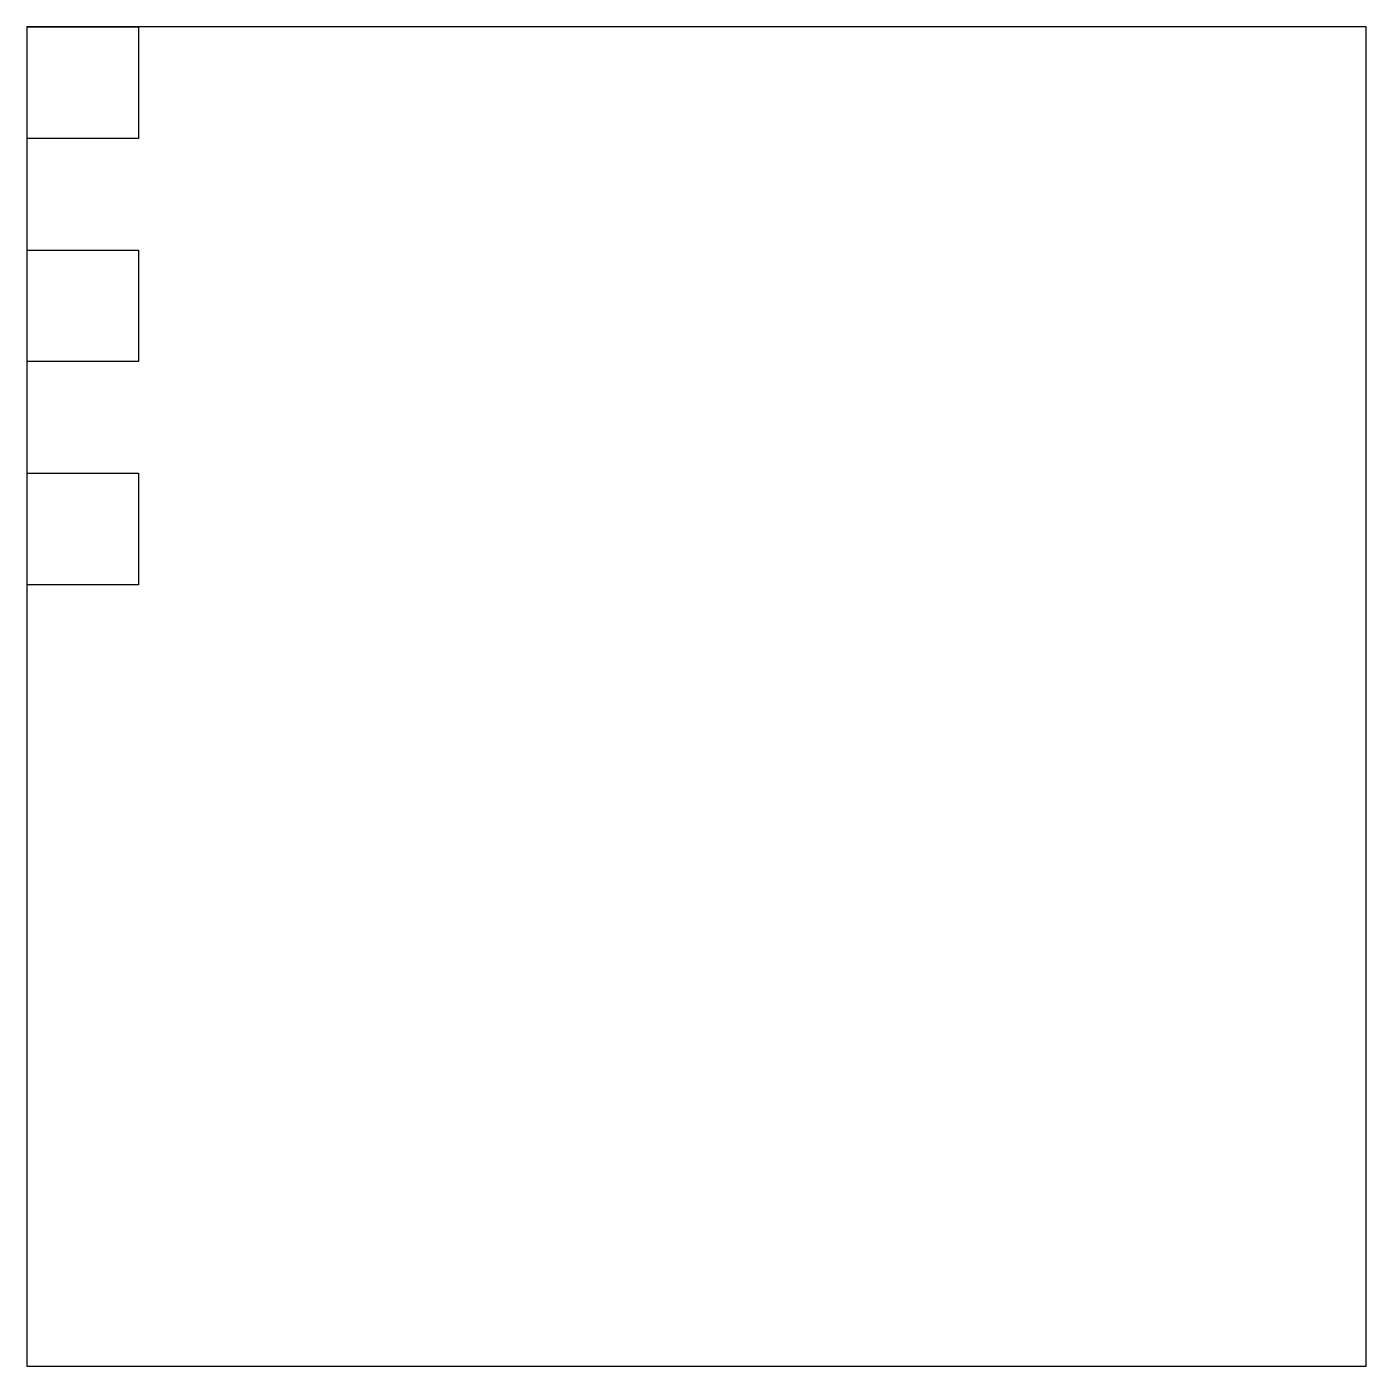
# Model space of a CAD drawing. Header units: inches. Extents: x 0 to 12, y 0 to 12.
import ezdxf

# ---------------------------------------------------------------- set-up
doc = ezdxf.new("R2010")
doc.units = ezdxf.units.IN
doc.header["$MEASUREMENT"] = 0

msp = doc.modelspace()

# ---------------------------------------------------------------- linework, layer by layer
for p, q in [((0, 12), (1, 12)), ((1, 12), (1, 11)), ((1, 11), (0, 11)), ((0, 11), (0, 10)), ((0, 10), (1, 10)), ((1, 10), (1, 9)), ((1, 9), (0, 9)), ((0, 9), (0, 8)), ((0, 8), (1, 8)), ((1, 8), (1, 7)), ((1, 7), (0, 7)), ((0, 7), (0, 6))]:
    msp.add_line(p, q)
msp.add_lwpolyline([(0, 0), (12, 0), (12, 12), (0, 12)], close=True)

doc.saveas('drawing.dxf')
